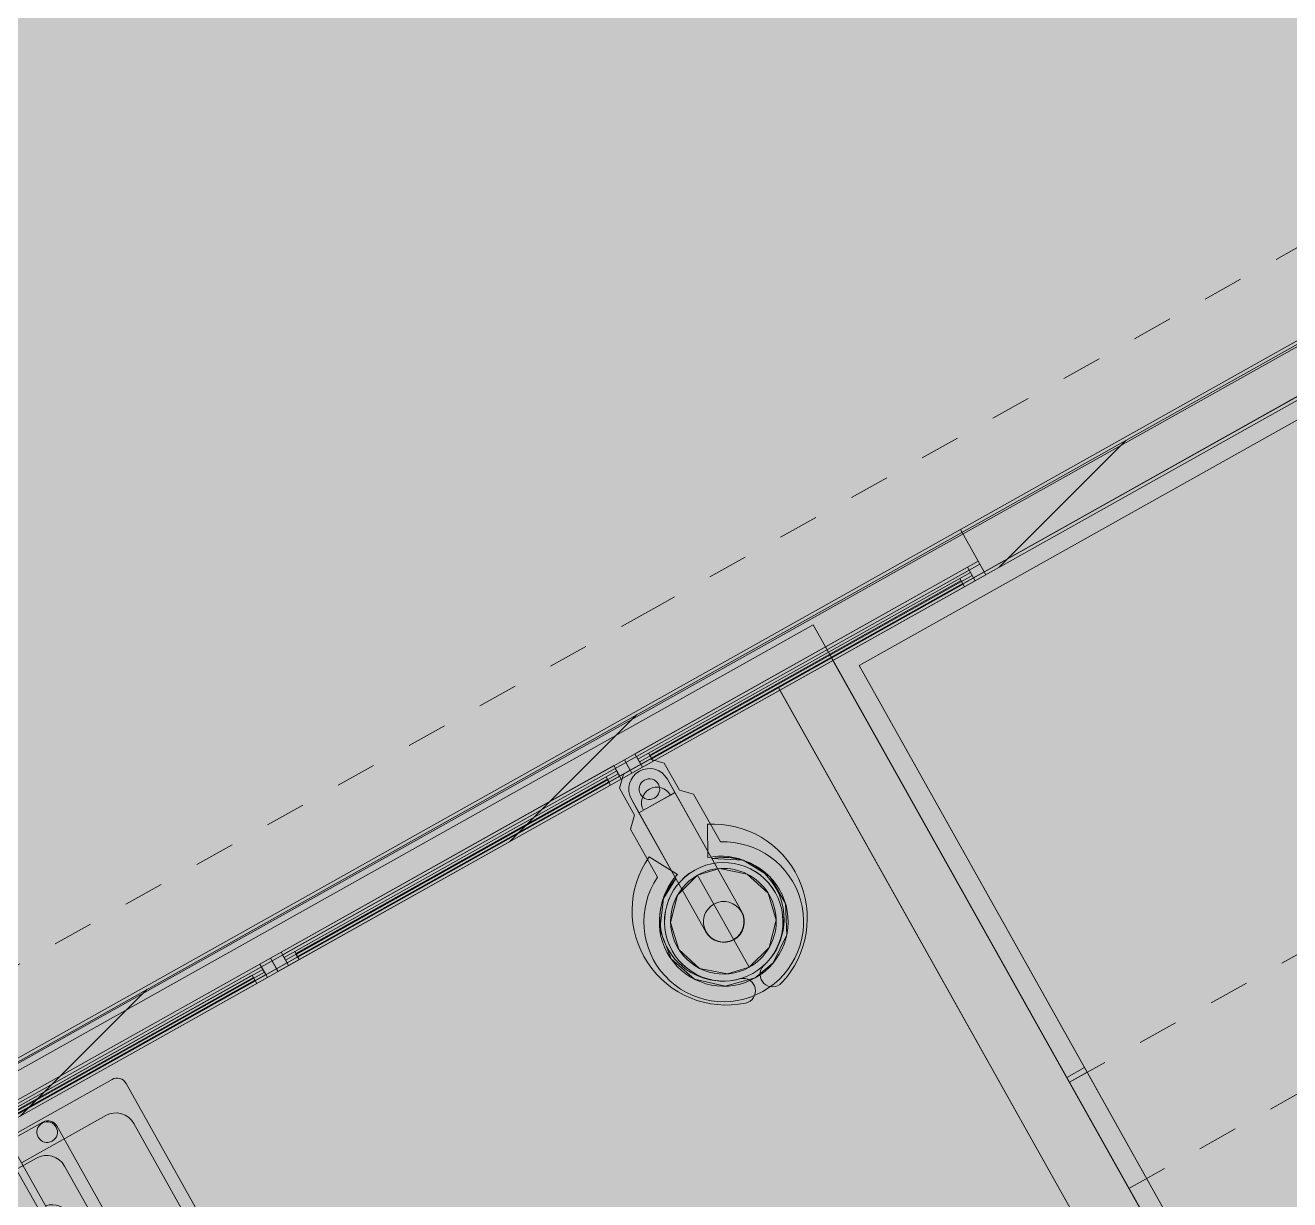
# Model space of a CAD drawing. Header units: metres. Extents: x -11.7 to 73.2, y 41.7 to 99.3.
# Drawn here: x 48.362 to 51.479, y 83.676 to 86.57 of the extents above; entities that cross this region are included whole.
import ezdxf

# ---------------------------------------------------------------- set-up
doc = ezdxf.new("R2010")
doc.units = ezdxf.units.M
doc.linetypes.add('Basculante', pattern=[0.004, 0.0025, -0.0015])
doc.linetypes.add('LíneaDeRejilla', pattern=[0.021, 0.012, -0.003, 0.003, -0.003])
for name, color, linetype, lineweight in [('A-BRND', 11, 'Continuous', 5), ('A-DETL-3', 151, 'Continuous', 5), ('A-DETL-GENF', 92, 'Continuous', 5), ('A-ESCA-LNOC', 31, 'Basculante', 5), ('A-MURO', 113, 'Continuous', 9), ('A-MURO-ACHU', 111, 'Continuous', 9), ('A-PISO', 51, 'Continuous', 9), ('A-PISO-ACHU', 8, 'Continuous', 9), ('A-VENT', 1, 'Continuous', 5), ('A-WALL', 113, 'Continuous', 18), ('H-HID-APAR', 6, 'Continuous', 5), ('S-REJI', 1, 'Continuous', 5)]:
    doc.layers.add(name, color=color, linetype=linetype, lineweight=lineweight)

# ---------------------------------------------------------------- blocks, each defined once
blk = doc.blocks.new('Top Rail Type - Top Rail_Internal_-1239555-Nivel 1')
at = {"layer": 'A-BRND'}
for p, q in [((50.3499, 85.0117), (52.53, 86.2337)), ((52.53, 86.2337), (50.3499, 85.0117)), ((52.5108, 86.1657), (50.418, 84.9925)), ((52.5108, 86.1657), (50.418, 84.9925)), ((50.9365, 83.9653), (50.3499, 85.0117)), ((50.3499, 85.0117), (50.3499, 85.0117)), ((50.3499, 85.0117), (50.93, 83.977)), ((50.418, 84.9925), (50.9736, 84.0014)), ((50.418, 84.9925), (50.418, 84.9925)), ((50.418, 84.9925), (50.9801, 83.9897)), ((50.93, 83.977), (50.9736, 84.0014)), ((50.9736, 84.0014), (52.1536, 81.8962)), ((50.93, 83.977), (52.11, 81.8718)), ((50.9801, 83.9897), (50.9365, 83.9653)), ((50.9801, 83.9897), (52.1536, 81.8962)), ((52.11, 81.8718), (50.9365, 83.9653))]:
    blk.add_line(p, q, dxfattribs=at)
blk = doc.blocks.new('Ventana-1Cuerpo-Proyectante - 1000x500-1353106-Nivel 1')
at = {"layer": 'A-VENT'}
for p, q in [((-0.5, -0.03), (-0.5, -0.06)), ((0.5, -0.03), (-0.5, -0.03)), ((-0.5, -0.03), (-0.5, -0.03)), ((0.5, -0.03), (-0.5, -0.03)), ((-0.5, -0.03), (-0.5, -0.06)), ((-0.47, -0.06), (-0.47, -0.03)), ((-0.47, -0.03), (-0.47, -0.06)), ((-0.47, -0.03), (0.47, -0.03)), ((-0.47, -0.03), (-0.47, -0.03)), ((-0.47, -0.03), (0.47, -0.03)), ((0.47, -0.06), (0.47, -0.03)), ((0.47, -0.03), (0.47, -0.03)), ((0.47, -0.03), (0.47, -0.06)), ((0.5, -0.06), (0.5, -0.03)), ((0.5, -0.06), (0.5, -0.03)), ((0.5, -0.03), (0.5, -0.03)), ((0.5, -0.06), (-0.5, -0.06)), ((-0.5, -0.06), (-0.5, -0.06)), ((-0.5, -0.06), (0.5, -0.06)), ((-0.47, -0.045), (-0.47, -0.06)), ((0.47, -0.045), (-0.47, -0.045)), ((-0.47, -0.045), (-0.47, -0.045)), ((0.47, -0.045), (-0.47, -0.045)), ((-0.47, -0.045), (-0.47, -0.06)), ((0.47, -0.06), (-0.47, -0.06)), ((-0.47, -0.06), (-0.47, -0.06)), ((-0.47, -0.06), (0.47, -0.06)), ((0.47, -0.06), (-0.47, -0.06)), ((-0.47, -0.06), (-0.47, -0.06)), ((-0.47, -0.06), (0.47, -0.06)), ((-0.44, -0.06), (-0.44, -0.045)), ((-0.44, -0.045), (-0.44, -0.06)), ((-0.44, -0.045), (0.44, -0.045)), ((-0.44, -0.045), (-0.44, -0.045)), ((-0.44, -0.045), (0.44, -0.045)), ((-0.44, -0.051), (-0.44, -0.053)), ((0.44, -0.051), (-0.44, -0.051)), ((-0.44, -0.051), (-0.44, -0.051)), ((0.44, -0.051), (-0.44, -0.051)), ((-0.44, -0.051), (-0.44, -0.053)), ((0.44, -0.053), (-0.44, -0.053)), ((-0.44, -0.053), (-0.44, -0.053)), ((-0.44, -0.053), (0.44, -0.053)), ((0.44, -0.06), (-0.44, -0.06)), ((-0.44, -0.06), (-0.44, -0.06)), ((-0.44, -0.06), (0.44, -0.06)), ((0.44, -0.06), (0.44, -0.045)), ((0.44, -0.045), (0.44, -0.045)), ((0.44, -0.045), (0.44, -0.06)), ((0.44, -0.053), (0.44, -0.051)), ((0.44, -0.053), (0.44, -0.051)), ((0.44, -0.051), (0.44, -0.051)), ((0.44, -0.053), (0.44, -0.053)), ((0.44, -0.06), (0.44, -0.06)), ((0.47, -0.06), (0.47, -0.045)), ((0.47, -0.06), (0.47, -0.045)), ((0.47, -0.045), (0.47, -0.045)), ((0.47, -0.06), (0.47, -0.06)), ((0.47, -0.06), (0.47, -0.06)), ((0.5, -0.06), (0.5, -0.06))]:
    blk.add_line(p, q, dxfattribs=at)
blk = doc.blocks.new('M_Sink-Single-2D - 660 x 560mm-1585875-Nivel 1')
at = {"layer": 'H-HID-APAR'}
for p, q in [((0.6363, 0.66), (0.0271, 0.66)), ((0.6363, 0.66), (0.0271, 0.66)), ((0.0017, 0.6346), (0.0017, 0.1254)), ((0.0017, 0.6346), (0.0017, 0.1254)), ((0.5791, 0.6283), (0.0842, 0.6283)), ((0.6617, 0.1254), (0.6617, 0.6346)), ((0.6617, 0.1254), (0.6617, 0.6346)), ((0.0334, 0.5775), (0.0334, 0.2207)), ((0.6299, 0.2207), (0.6299, 0.5775)), ((0.3412, 0.3413), (0.3222, 0.3413)), ((0.3222, 0.3413), (0.3222, 0.1318)), ((0.3412, 0.1318), (0.3412, 0.3413)), ((0.0842, 0.1699), (0.3222, 0.1699)), ((0.3412, 0.1699), (0.5791, 0.1699)), ((0.3222, 0.1318), (0.3412, 0.1318)), ((0.0271, 0.1), (0.6363, 0.1)), ((0.0271, 0.1), (0.6363, 0.1)), ((0.1018, 0.06), (0.7218, 0.06))]:
    blk.add_line(p, q, dxfattribs=at)
for centre, radius, start, end in [((0.0271, 0.6346), 0.0254, 90, 180), ((0.0271, 0.6346), 0.0254, 90, 180), ((0.6363, 0.6346), 0.0254, 0, 90), ((0.6363, 0.6346), 0.0254, 0, 90), ((0.0842, 0.5775), 0.0508, 90, 180), ((0.5791, 0.5775), 0.0508, 360, 90), ((0.3317, 0.3413), 0.0508, 360, 180), ((0.3317, 0.3413), 0.0508, 180, 259.1931), ((0.3317, 0.3413), 0.0508, 280.8069, 0), ((0.0842, 0.2207), 0.0508, 180, 270), ((0.5791, 0.2207), 0.0508, 270, 0), ((0.2301, 0.135), 0.0254, 360, 180), ((0.4333, 0.135), 0.0254, 360, 180), ((0.0271, 0.1254), 0.0254, 180, 270), ((0.0271, 0.1254), 0.0254, 180, 270), ((0.2301, 0.135), 0.0254, 180, 0), ((0.4333, 0.135), 0.0254, 180, 360), ((0.6363, 0.1254), 0.0254, 270, 360), ((0.6363, 0.1254), 0.0254, 270, 0)]:
    blk.add_arc(centre, radius, start, end, dxfattribs=at)
blk = doc.blocks.new('M_Water Closet - Flush Valve - Floor Mounted - Public - 6_1 Lpf-1196154-Nivel 1')
at = {"layer": 'H-HID-APAR'}
for p, q in [((-0.0381, 0), (-0.0635, -0.0254)), ((-0.0635, -0.0254), (-0.0381, 0)), ((-0.0635, -0.0254), (-0.0635, -0.1016)), ((-0.0635, -0.1016), (-0.0635, -0.0254)), ((-0.0635, -0.0254), (-0.0635, -0.0254)), ((0.0381, 0), (-0.0381, 0)), ((-0.0381, 0), (0.0381, 0)), ((-0.0381, 0), (-0.0381, 0)), ((0.0635, -0.0254), (0.0381, 0)), ((0.0381, 0), (0.0635, -0.0254)), ((0.0381, 0), (0.0381, 0)), ((0.0635, -0.1016), (0.0635, -0.0254)), ((0.0635, -0.0254), (0.0635, -0.1016)), ((0.0635, -0.0254), (0.0635, -0.0254)), ((-0.0508, -0.2877), (-0.0508, -0.0635)), ((-0.0508, -0.0635), (-0.0508, -0.1016)), ((0.0508, -0.0635), (0.0508, -0.2877)), ((0.0508, -0.1016), (0.0508, -0.0635)), ((-0.0635, -0.1016), (-0.0889, -0.127)), ((-0.0889, -0.127), (-0.0635, -0.1016)), ((-0.0635, -0.1016), (-0.0635, -0.1016)), ((-0.0508, -0.4382), (-0.0508, -0.1016)), ((-0.0508, -0.1016), (0.0508, -0.1016)), ((-0.0508, -0.1016), (-0.0508, -0.1016)), ((-0.0508, -0.1016), (-0.0381, -0.1016)), ((-0.0381, -0.1016), (0.0381, -0.1016)), ((0.0381, -0.1016), (0.0508, -0.1016)), ((0.0508, -0.1016), (0.0508, -0.4382)), ((0.0508, -0.1016), (0.0508, -0.1016)), ((0.0889, -0.127), (0.0635, -0.1016)), ((0.0635, -0.1016), (0.0889, -0.127)), ((0.0635, -0.1016), (0.0635, -0.1016)), ((-0.0889, -0.127), (-0.0889, -0.2625)), ((-0.0889, -0.2625), (-0.0889, -0.127)), ((-0.0889, -0.127), (-0.0889, -0.127)), ((0.0889, -0.2625), (0.0889, -0.127)), ((0.0889, -0.127), (0.0889, -0.2625)), ((0.0889, -0.127), (0.0889, -0.127)), ((-0.0429, -0.281), (-0.0825, -0.2088)), ((-0.0825, -0.2088), (-0.0429, -0.281)), ((-0.0825, -0.2088), (-0.0825, -0.2088)), ((0.0826, -0.2088), (0.0429, -0.281)), ((0.0429, -0.281), (0.0826, -0.2088)), ((0.0826, -0.2088), (0.0826, -0.2088)), ((-0.0889, -0.2625), (-0.0889, -0.2625)), ((0.0889, -0.2625), (0.0889, -0.2625)), ((-0.0508, -0.4382), (-0.0508, -0.2877)), ((-0.0429, -0.281), (-0.0429, -0.281)), ((0.0429, -0.281), (0.0429, -0.281)), ((0.0508, -0.2877), (0.0508, -0.4382)), ((-0.0324, -0.5807), (-0.0324, -0.5807)), ((0.0324, -0.5807), (0.0324, -0.5807))]:
    blk.add_line(p, q, dxfattribs=at)
at = {"layer": 'H-HID-APAR', "flags": 128}
for points in [[(0, -0.5969), (-0.0747, -0.5782), (-0.1318, -0.5266), (-0.1579, -0.4542), (-0.1469, -0.378), (-0.1013, -0.3159), (-0.0508, -0.2877)], [(0, -0.3064), (-0.067, -0.325), (-0.1149, -0.3754), (-0.13, -0.4434), (-0.1079, -0.5093), (-0.055, -0.5545), (0, -0.5667)], [(0.0508, -0.2877), (0.1156, -0.3293), (0.1532, -0.3965), (0.1548, -0.4735), (0.1199, -0.5422), (0.0569, -0.5864), (0, -0.5969)], [(0, -0.3064), (0, -0.5667)], [(0, -0.5667), (0.067, -0.5481), (0.1149, -0.4977), (0.13, -0.4298), (0.1079, -0.3638), (0.055, -0.3186), (0, -0.3064)]]:
    blk.add_lwpolyline(points, dxfattribs=at)
at = {"layer": 'H-HID-APAR'}
for centre, radius, start, end in [((0, -0.0635), 0.0508, 0, 180), ((0, -0.0635), 0.0508, 0, 180), ((0, -0.0635), 0.0254, 360, 180), ((0, -0.0635), 0.0254, 0, 180), ((0, -0.1016), 0.0381, 0, 180), ((0, -0.0635), 0.0254, 180, 360), ((0, -0.0635), 0.0254, 180, 0), ((0.0187, -0.4177), 0.2322, 115.8609, 252.5741), ((0.0187, -0.4177), 0.2322, 115.8609, 252.5741), ((-0.0187, -0.4177), 0.2322, 287.4259, 64.1391), ((-0.0187, -0.4177), 0.2322, 287.4259, 64.1391), ((0, -0.4382), 0.1969, 116.8472, 63.1528), ((0, -0.4382), 0.1969, 116.8472, 63.1528), ((0, -0.4382), 0.1588, 108.6629, 270), ((0.0024, -0.4294), 0.1552, 106.9633, 257.0367), ((0.0024, -0.4294), 0.1552, 106.9633, 257.0367), ((0, -0.4382), 0.146, 0, 180), ((0, -0.4382), 0.1461, 360, 180), ((0, -0.4366), 0.1302, 90, 270), ((0, -0.4382), 0.1587, 270, 71.3371), ((0, -0.4366), 0.1302, 270, 90), ((-0.0024, -0.4294), 0.1552, 282.9633, 73.0367), ((-0.0024, -0.4294), 0.1552, 282.9633, 73.0367), ((0, -0.4382), 0.05, 360, 180), ((0, -0.4382), 0.05, 0, 180), ((0, -0.4382), 0.146, 180, 0), ((0, -0.4382), 0.1461, 180, 360), ((0, -0.4382), 0.0508, 180, 0), ((0, -0.4382), 0.0508, 180, 0), ((0, -0.4382), 0.05, 180, 360), ((0, -0.4382), 0.05, 180, 0), ((-0.0416, -0.61), 0.0307, 252.5741, 72.5741), ((-0.0416, -0.61), 0.0307, 252.5741, 72.5741), ((0.0416, -0.61), 0.0307, 107.4259, 287.4259), ((0.0416, -0.61), 0.0307, 107.4259, 287.4259)]:
    blk.add_arc(centre, radius, start, end, dxfattribs=at)
blk = doc.blocks.new('Ventana-1Cuerpo-Proyectante - 1000x500-1341010-Nivel 1')
at = {"layer": 'A-VENT'}
for p, q in [((0.5, 0.06), (-0.5, 0.06)), ((-0.5, 0.06), (-0.5, 0.06)), ((-0.5, 0.06), (0.5, 0.06)), ((-0.5, 0.06), (-0.5, 0.03)), ((-0.5, 0.06), (-0.5, 0.03)), ((0.47, 0.06), (-0.47, 0.06)), ((-0.47, 0.06), (-0.47, 0.06)), ((-0.47, 0.06), (0.47, 0.06)), ((-0.47, 0.06), (-0.47, 0.045)), ((-0.47, 0.06), (-0.47, 0.045)), ((0.47, 0.06), (-0.47, 0.06)), ((-0.47, 0.06), (-0.47, 0.06)), ((-0.47, 0.06), (0.47, 0.06)), ((-0.47, 0.03), (-0.47, 0.06)), ((-0.47, 0.06), (-0.47, 0.03)), ((-0.47, 0.045), (0.47, 0.045)), ((-0.47, 0.045), (-0.47, 0.045)), ((-0.47, 0.045), (0.47, 0.045)), ((0.44, 0.06), (-0.44, 0.06)), ((-0.44, 0.06), (-0.44, 0.06)), ((-0.44, 0.06), (0.44, 0.06)), ((-0.44, 0.045), (-0.44, 0.06)), ((-0.44, 0.06), (-0.44, 0.045)), ((0.44, 0.053), (-0.44, 0.053)), ((-0.44, 0.053), (-0.44, 0.053)), ((-0.44, 0.053), (0.44, 0.053)), ((-0.44, 0.053), (-0.44, 0.051)), ((-0.44, 0.053), (-0.44, 0.051)), ((-0.44, 0.051), (0.44, 0.051)), ((-0.44, 0.051), (-0.44, 0.051)), ((-0.44, 0.051), (0.44, 0.051)), ((0.44, 0.045), (-0.44, 0.045)), ((-0.44, 0.045), (-0.44, 0.045)), ((0.44, 0.045), (-0.44, 0.045)), ((0.44, 0.06), (0.44, 0.06)), ((0.44, 0.045), (0.44, 0.06)), ((0.44, 0.06), (0.44, 0.045)), ((0.44, 0.053), (0.44, 0.053)), ((0.44, 0.051), (0.44, 0.053)), ((0.44, 0.051), (0.44, 0.053)), ((0.44, 0.051), (0.44, 0.051)), ((0.44, 0.045), (0.44, 0.045)), ((0.47, 0.06), (0.47, 0.06)), ((0.47, 0.045), (0.47, 0.06)), ((0.47, 0.045), (0.47, 0.06)), ((0.47, 0.06), (0.47, 0.06)), ((0.47, 0.03), (0.47, 0.06)), ((0.47, 0.06), (0.47, 0.03)), ((0.47, 0.045), (0.47, 0.045)), ((0.5, 0.06), (0.5, 0.06)), ((0.5, 0.03), (0.5, 0.06)), ((0.5, 0.03), (0.5, 0.06)), ((-0.5, 0.03), (0.5, 0.03)), ((-0.5, 0.03), (-0.5, 0.03)), ((-0.5, 0.03), (0.5, 0.03)), ((0.47, 0.03), (-0.47, 0.03)), ((-0.47, 0.03), (-0.47, 0.03)), ((0.47, 0.03), (-0.47, 0.03)), ((0.47, 0.03), (0.47, 0.03)), ((0.5, 0.03), (0.5, 0.03))]:
    blk.add_line(p, q, dxfattribs=at)
blk = doc.blocks.new('M_Water Closet - Flush Valve - Floor Mounted - Public - 6_1 Lpf-V12-Nivel 1')
at = {"layer": 'H-HID-APAR'}
for p, q in [((-0.0381, 0), (-0.0635, -0.0254)), ((-0.0635, -0.0254), (-0.0381, 0)), ((-0.0635, -0.0254), (-0.0635, -0.1016)), ((-0.0635, -0.1016), (-0.0635, -0.0254)), ((-0.0635, -0.0254), (-0.0635, -0.0254)), ((0.0381, 0), (-0.0381, 0)), ((-0.0381, 0), (0.0381, 0)), ((-0.0381, 0), (-0.0381, 0)), ((0.0635, -0.0254), (0.0381, 0)), ((0.0381, 0), (0.0635, -0.0254)), ((0.0381, 0), (0.0381, 0)), ((0.0635, -0.1016), (0.0635, -0.0254)), ((0.0635, -0.0254), (0.0635, -0.1016)), ((0.0635, -0.0254), (0.0635, -0.0254)), ((-0.0508, -0.2877), (-0.0508, -0.0635)), ((-0.0508, -0.0635), (-0.0508, -0.1016)), ((0.0508, -0.0635), (0.0508, -0.2877)), ((0.0508, -0.1016), (0.0508, -0.0635)), ((-0.0635, -0.1016), (-0.0889, -0.127)), ((-0.0889, -0.127), (-0.0635, -0.1016)), ((-0.0635, -0.1016), (-0.0635, -0.1016)), ((-0.0508, -0.4382), (-0.0508, -0.1016)), ((-0.0508, -0.1016), (0.0508, -0.1016)), ((-0.0508, -0.1016), (-0.0508, -0.1016)), ((-0.0508, -0.1016), (-0.0381, -0.1016)), ((-0.0381, -0.1016), (0.0381, -0.1016)), ((0.0381, -0.1016), (0.0508, -0.1016)), ((0.0508, -0.1016), (0.0508, -0.4382)), ((0.0508, -0.1016), (0.0508, -0.1016)), ((0.0889, -0.127), (0.0635, -0.1016)), ((0.0635, -0.1016), (0.0889, -0.127)), ((0.0635, -0.1016), (0.0635, -0.1016)), ((-0.0889, -0.127), (-0.0889, -0.2625)), ((-0.0889, -0.2625), (-0.0889, -0.127)), ((-0.0889, -0.127), (-0.0889, -0.127)), ((0.0889, -0.2625), (0.0889, -0.127)), ((0.0889, -0.127), (0.0889, -0.2625)), ((0.0889, -0.127), (0.0889, -0.127)), ((-0.0429, -0.281), (-0.0825, -0.2088)), ((-0.0825, -0.2088), (-0.0429, -0.281)), ((-0.0825, -0.2088), (-0.0825, -0.2088)), ((0.0826, -0.2088), (0.0429, -0.281)), ((0.0429, -0.281), (0.0826, -0.2088)), ((0.0826, -0.2088), (0.0826, -0.2088)), ((-0.0889, -0.2625), (-0.0889, -0.2625)), ((0.0889, -0.2625), (0.0889, -0.2625)), ((-0.0508, -0.4382), (-0.0508, -0.2877)), ((-0.0429, -0.281), (-0.0429, -0.281)), ((0.0429, -0.281), (0.0429, -0.281)), ((0.0508, -0.2877), (0.0508, -0.4382)), ((-0.0324, -0.5807), (-0.0324, -0.5807)), ((0.0324, -0.5807), (0.0324, -0.5807))]:
    blk.add_line(p, q, dxfattribs=at)
at = {"layer": 'H-HID-APAR', "flags": 128}
for points in [[(0, -0.5969), (-0.0747, -0.5782), (-0.1318, -0.5266), (-0.1579, -0.4542), (-0.1469, -0.378), (-0.1013, -0.3159), (-0.0508, -0.2877)], [(0, -0.3064), (-0.067, -0.325), (-0.1149, -0.3754), (-0.13, -0.4434), (-0.1079, -0.5093), (-0.055, -0.5545), (0, -0.5667)], [(0.0508, -0.2877), (0.1156, -0.3293), (0.1532, -0.3965), (0.1548, -0.4735), (0.1199, -0.5422), (0.0569, -0.5864), (0, -0.5969)], [(0, -0.3064), (0, -0.5667)], [(0, -0.5667), (0.067, -0.5481), (0.1149, -0.4977), (0.13, -0.4298), (0.1079, -0.3638), (0.055, -0.3186), (0, -0.3064)]]:
    blk.add_lwpolyline(points, dxfattribs=at)
at = {"layer": 'H-HID-APAR'}
for centre, radius, start, end in [((0, -0.0635), 0.0508, 0, 180), ((0, -0.0635), 0.0508, 0, 180), ((0, -0.0635), 0.0254, 360, 180), ((0, -0.0635), 0.0254, 0, 180), ((0, -0.1016), 0.0381, 0, 180), ((0, -0.0635), 0.0254, 180, 360), ((0, -0.0635), 0.0254, 180, 0), ((0.0187, -0.4177), 0.2322, 115.8609, 252.5741), ((0.0187, -0.4177), 0.2322, 115.8609, 252.5741), ((-0.0187, -0.4177), 0.2322, 287.4259, 64.1391), ((-0.0187, -0.4177), 0.2322, 287.4259, 64.1391), ((0, -0.4382), 0.1969, 116.8472, 63.1528), ((0, -0.4382), 0.1969, 116.8472, 63.1528), ((0, -0.4382), 0.1588, 108.6629, 270), ((0.0024, -0.4294), 0.1552, 106.9633, 257.0367), ((0.0024, -0.4294), 0.1552, 106.9633, 257.0367), ((0, -0.4382), 0.146, 0, 180), ((0, -0.4382), 0.1461, 360, 180), ((0, -0.4366), 0.1302, 90, 270), ((0, -0.4382), 0.1587, 270, 71.3371), ((0, -0.4366), 0.1302, 270, 90), ((-0.0024, -0.4294), 0.1552, 282.9633, 73.0367), ((-0.0024, -0.4294), 0.1552, 282.9633, 73.0367), ((0, -0.4382), 0.05, 360, 180), ((0, -0.4382), 0.05, 0, 180), ((0, -0.4382), 0.146, 180, 0), ((0, -0.4382), 0.1461, 180, 360), ((0, -0.4382), 0.0508, 180, 0), ((0, -0.4382), 0.0508, 180, 0), ((0, -0.4382), 0.05, 180, 360), ((0, -0.4382), 0.05, 180, 0), ((-0.0416, -0.61), 0.0307, 252.5741, 72.5741), ((-0.0416, -0.61), 0.0307, 252.5741, 72.5741), ((0.0416, -0.61), 0.0307, 107.4259, 287.4259), ((0.0416, -0.61), 0.0307, 107.4259, 287.4259)]:
    blk.add_arc(centre, radius, start, end, dxfattribs=at)
blk = doc.blocks.new('M_Sink-Single-2D - 660 x 560mm-V13-Nivel 1')
at = {"layer": 'H-HID-APAR'}
for p, q in [((0.6363, 0.66), (0.0271, 0.66)), ((0.6363, 0.66), (0.0271, 0.66)), ((0.0017, 0.6346), (0.0017, 0.1254)), ((0.0017, 0.6346), (0.0017, 0.1254)), ((0.5791, 0.6283), (0.0842, 0.6283)), ((0.6617, 0.1254), (0.6617, 0.6346)), ((0.6617, 0.1254), (0.6617, 0.6346)), ((0.0334, 0.5775), (0.0334, 0.2207)), ((0.6299, 0.2207), (0.6299, 0.5775)), ((0.3412, 0.3413), (0.3222, 0.3413)), ((0.3222, 0.3413), (0.3222, 0.1318)), ((0.3412, 0.1318), (0.3412, 0.3413)), ((0.0842, 0.1699), (0.3222, 0.1699)), ((0.3412, 0.1699), (0.5791, 0.1699)), ((0.3222, 0.1318), (0.3412, 0.1318)), ((0.0271, 0.1), (0.6363, 0.1)), ((0.0271, 0.1), (0.6363, 0.1)), ((0.1018, 0.06), (0.7218, 0.06))]:
    blk.add_line(p, q, dxfattribs=at)
for centre, radius, start, end in [((0.0271, 0.6346), 0.0254, 90, 180), ((0.0271, 0.6346), 0.0254, 90, 180), ((0.6363, 0.6346), 0.0254, 0, 90), ((0.6363, 0.6346), 0.0254, 0, 90), ((0.0842, 0.5775), 0.0508, 90, 180), ((0.5791, 0.5775), 0.0508, 360, 90), ((0.3317, 0.3413), 0.0508, 360, 180), ((0.3317, 0.3413), 0.0508, 180, 259.1931), ((0.3317, 0.3413), 0.0508, 280.8069, 0), ((0.0842, 0.2207), 0.0508, 180, 270), ((0.5791, 0.2207), 0.0508, 270, 0), ((0.2301, 0.135), 0.0254, 360, 180), ((0.4333, 0.135), 0.0254, 360, 180), ((0.0271, 0.1254), 0.0254, 180, 270), ((0.0271, 0.1254), 0.0254, 180, 270), ((0.2301, 0.135), 0.0254, 180, 0), ((0.4333, 0.135), 0.0254, 180, 360), ((0.6363, 0.1254), 0.0254, 270, 360), ((0.6363, 0.1254), 0.0254, 270, 0)]:
    blk.add_arc(centre, radius, start, end, dxfattribs=at)

msp = doc.modelspace()

# ---------------------------------------------------------------- hatches: boundary and pattern name
at = {"layer": 'A-DETL-GENF'}
msp.add_hatch(color=7, dxfattribs=at).paths.add_polyline_path([(48.1476, 75.4557), (44.5529, 81.8686), (50.3043, 85.0924), (53.1479, 80.0195), (51.7522, 79.2371), (49.8452, 82.6391), (48.7548, 82.0279), (51.4079, 77.295)], flags=0)
at = {"layer": 'A-MURO-ACHU', "lineweight": 5}
h = msp.add_hatch(dxfattribs=at)
h.set_pattern_fill('FP_1', color=256, style=0, pattern_type=2)
h.set_pattern_definition([(45, (0, 0), (-0.265165, 0.265165), [])])
h.paths.add_polyline_path([(35.5762, 76.7218), (35.5175, 76.8264), (54.3115, 87.3612), (54.3115, 87.2236), (50.3533, 85.0049), (50.2225, 84.9316), (47.8673, 83.6114), (47.7364, 83.538), (44.6833, 81.8267), (44.5525, 81.7533), (38.3239, 78.262), (38.1931, 78.1886)], flags=0)
msp.add_hatch(color=256, dxfattribs=at).paths.add_polyline_path([(53.0745, 80.1503), (52.9437, 80.077), (52.0635, 81.6471), (51.9902, 81.778), (51.0878, 83.3879), (51.0145, 83.5187), (50.2225, 84.9316), (50.3533, 85.0049)], flags=0)
at = {"layer": 'A-PISO-ACHU', "lineweight": 5}
h = msp.add_hatch(color=256, dxfattribs=at)
edge = h.paths.add_edge_path(flags=0)
edge.add_line((-11.7445, 67.4776), (-11.7445, 68.9916))
edge.add_line((-11.7445, 68.9916), (20.6801, 87.2404))
edge.add_line((20.6801, 87.2404), (42.7634, 99.3209))
edge.add_line((42.7634, 99.3209), (49.0143, 99.3209))
edge.add_line((49.0143, 99.3209), (22.1357, 84.6171))
edge.add_line((22.1357, 84.6171), (-8.4217, 67.4192))
edge.add_arc((-9.9695, 75.3717), 8.1018, 263.70195, 281.01358, ccw=False)
edge.add_arc((-12.5327, 60.5221), 7, 76.16032, 83.5347)
h.paths.add_polyline_path([(73.1577, 99.3209), (73.1577, 41.6604)], flags=0)
edge = h.paths.add_edge_path(flags=0)
edge.add_line((69.8508, 99.3209), (73.1577, 99.3209))
edge.add_line((65.9158, 97.1683), (69.8508, 99.3209))
edge = h.paths.add_edge_path(flags=0)
edge.add_line((73.1577, 51.9042), (73.1577, 50.9085))
edge.add_line((73.1577, 50.9085), (67.4094, 50.9125))
edge.add_line((67.4094, 50.9125), (67.406, 45.89))
edge.add_arc((67.7688, 48.868), 3, 197.8091, 263.0532, ccw=False)
edge.add_line((64.9126, 47.9505), (64.9265, 52.0568))
edge.add_arc((67.3569, 51.8382), 2.4403, 138.4696, 174.8617, ccw=False)
edge.add_line((65.5301, 53.4562), (67.4123, 55.1462))
edge.add_line((67.4123, 55.1462), (67.4382, 93.14))
edge.add_line((67.4382, 93.14), (65.5663, 94.5105))
edge.add_arc((67.872, 96.4299), 3, 186.297, 219.7758, ccw=False)
edge.add_line((64.8901, 96.1008), (64.8898, 96.1793))
edge.add_line((64.8898, 96.1793), (64.8841, 98.083))
edge.add_arc((67.8714, 97.808), 3, 152.3867, 174.7408, ccw=False)
edge.add_arc((100.8135, 69.2922), 46.4949, 139.77062, 139.96788, ccw=False)
edge.add_line((65.3163, 99.3209), (73.1577, 99.3209))
edge.add_line((65.9178, 96.1564), (65.9158, 97.1683))
edge.add_arc((67.9002, 96.4214), 2, 187.6142, 217.5848)
edge.add_line((66.3153, 95.2015), (68.4157, 93.6638))
edge.add_line((68.4157, 93.6638), (68.4316, 51.911))
edge.add_line((68.4316, 51.911), (73.1577, 51.9042))
h.paths.add_polyline_path([(20.1051, 57.7169), (26.6837, 61.3986), (27.9973, 59.0622), (49.2365, 71.0357), (49.2365, 57.7169)], flags=0)
edge = h.paths.add_edge_path(flags=0)
edge.add_line((-5.7118, 46.0009), (54.4615, 46.0009))
edge.add_line((54.4615, 46.0009), (54.4615, 90.9023))
edge.add_line((54.4615, 90.9023), (26.9878, 75.8729))
edge.add_line((26.9878, 75.8729), (-6.3365, 57.1178))
edge.add_arc((5.0702, 53.3169), 12.0233, 127.35032, 161.5712, ccw=False)
edge.add_line((-2.2242, 62.8747), (25.5322, 78.4962))
edge.add_line((25.5322, 78.4962), (55.4126, 94.8421))
edge.add_arc((56.8058, 92.0337), 3.135, 2.608, 116.3852, ccw=False)
edge.add_line((59.9376, 92.1763), (59.9338, 86.617))
edge.add_line((59.9338, 86.617), (57.4314, 79.6617))
edge.add_line((57.4314, 79.6617), (57.4109, 49.6328))
edge.add_line((57.4109, 49.6328), (57.4076, 44.7668))
edge.add_arc((59.4076, 44.7654), 2, 179.9609, 218.8093)
edge.add_line((57.8491, 43.512), (59.3383, 41.6604))
edge.add_line((59.3383, 41.6604), (54.9031, 41.6604))
edge.add_line((54.9031, 41.6604), (54.9045, 42.4666))
edge.add_line((54.9045, 42.4666), (49.9037, 42.473))
edge.add_line((49.9037, 42.473), (49.9031, 41.6604))
edge.add_line((49.9031, 41.6604), (40.8603, 41.6604))
edge.add_line((40.8603, 41.6604), (40.8489, 42.4259))
edge.add_line((40.8489, 42.4259), (19.6691, 42.4259))
edge.add_line((19.6691, 42.4259), (19.6628, 41.6604))
edge.add_line((19.6628, 41.6604), (-5.714, 41.6604))
edge.add_line((-5.714, 41.6604), (-5.7118, 46.0009))
h = msp.add_hatch(color=256, dxfattribs=at)
h.paths.add_polyline_path([(73.1577, 99.3209), (73.1577, 41.6604)], flags=0)
edge = h.paths.add_edge_path(flags=0)
edge.add_line((49.0166, 99.3209), (73.1577, 99.3209))
edge.add_line((65.2926, 99.3209), (73.1577, 99.3209))
edge.add_arc((100.8053, 69.3106), 46.4949, 139.80025, 140.00696)
edge.add_arc((67.8438, 97.8039), 3, 152.4258, 174.7799)
edge.add_line((64.8562, 98.0768), (64.8617, 96.6002))
edge.add_line((64.8617, 96.6002), (59.4653, 93.6433))
edge.add_arc((56.7821, 92.022), 3.135, 31.1418, 116.4243)
edge.add_line((55.387, 94.8295), (25.5178, 78.4632))
edge.add_line((25.5178, 78.4632), (-2.228, 62.8228))
edge.add_arc((5.0729, 53.27), 12.0233, 127.3894, 158.5358)
edge.add_arc((-12.5349, 60.4631), 7, 276.48335, 336.479, ccw=False)
edge.add_line((-11.7445, 53.5079), (-11.7445, 67.4184))
edge.add_arc((-12.5349, 60.4631), 7, 76.1994, 83.51665, ccw=False)
edge.add_arc((-9.9818, 75.3145), 8.1018, 263.74102, 281.05266)
edge.add_line((-8.4286, 67.3631), (22.1171, 84.5818))
edge.add_line((22.1171, 84.5818), (49.0166, 99.3209))
h = msp.add_hatch(color=256, dxfattribs=at)
h.paths.add_polyline_path([(1.8887, 47.4669), (10.9851, 47.4669), (10.9851, 48.2669), (54.4615, 48.2669), (54.4615, 46.0009), (-0.7267, 46.0009)], flags=0)
h.paths.add_polyline_path([(54.4815, 90.8752), (54.4823, 87.4505), (-5.4665, 53.8634), (-1.8591, 47.4247), (-4.3698, 46.0228), (-5.6848, 46.0236), (-5.7078, 57.4716), (26.9282, 75.8394)], flags=0)
h = msp.add_hatch(color=256, dxfattribs=at)
h.paths.add_polyline_path([(5.0183, 49.0163), (5.8026, 47.6169), (10.8351, 47.6169), (10.8351, 50.9017), (9.2102, 49.9908), (8.6236, 51.0372)], flags=0)
h.paths.add_polyline_path([(54.3115, 87.2328), (50.3494, 85.0119), (52.1097, 81.8716), (54.3115, 83.1058)], flags=0)
h.paths.add_polyline_path([(47.9626, 73.2955), (20.0811, 57.6669), (44.0865, 57.6669), (44.0865, 68.1681), (49.2212, 71.0628)], flags=0)
h.paths.add_polyline_path([(-5.4663, 53.8623), (-1.1005, 56.3095), (-1.628, 57.2507), (44.0772, 82.8706), (44.6048, 81.9293), (54.4615, 87.4544), (54.4615, 80.7558), (54.2865, 80.6577), (54.2865, 77.0956), (54.4615, 77.1942), (54.4615, 74.0419), (51.0616, 72.1303), (51.0616, 55.9169), (54.4615, 55.9169), (54.4615, 48.2669), (53.7615, 48.2669), (53.7615, 47.4669), (12.1412, 47.4669), (12.1412, 48.2669), (10.9851, 48.2669), (10.9851, 47.4669), (1.8887, 47.4669), (2.2039, 47.6436), (1.3237, 49.2137), (-1.8602, 47.429)], flags=0)
h = msp.add_hatch(color=256, dxfattribs=at)
h.paths.add_polyline_path([(42.0615, 55.7669), (36.7162, 55.7669), (36.7162, 48.8519), (42.0615, 48.8519)], flags=0)
h.paths.add_polyline_path([(21.7835, 60.8543), (28.3799, 64.5519), (24.9032, 70.7542), (18.3074, 67.0556)], flags=0)
h.paths.add_polyline_path([(49.1615, 73.8961), (20.2087, 57.6669), (49.1615, 57.6669)], flags=0)
h.paths.add_polyline_path([(-5.4652, 53.8604), (-1.1055, 56.3078), (-1.6336, 57.2463), (-1.235, 57.4697), (-1.0431, 57.1276), (17.9155, 67.7547), (18.1041, 67.4184), (44.3273, 82.1177), (44.474, 81.856), (54.4615, 87.4544), (54.4615, 83.2306), (58.0015, 83.2306), (58.0015, 51.8919), (54.4615, 51.8919), (54.4615, 48.2669), (10.9851, 48.2669), (10.9851, 47.4669), (1.8887, 47.4669), (2.2257, 47.6558), (1.3454, 49.2261), (-1.8591, 47.4272)], flags=0)

# ---------------------------------------------------------------- linework, layer by layer
at = {"layer": 'A-DETL-3'}
for p, q in [((50.3043, 85.0924), (44.5529, 81.8686)), ((53.1479, 80.0195), (50.3043, 85.0924))]:
    msp.add_line(p, q, dxfattribs=at)
at = {"layer": 'A-ESCA-LNOC'}
for p, q in [((50.3494, 85.0119), (52.5302, 86.2343)), ((51.513, 82.936), (50.3494, 85.0119)), ((50.9362, 83.9651), (51.9829, 84.5519)), ((50.9362, 83.9651), (51.9829, 84.5519)), ((51.0829, 83.7034), (52.1296, 84.2902)), ((51.0829, 83.7034), (52.1296, 84.2902))]:
    msp.add_line(p, q, dxfattribs=at)
at = {"layer": 'A-MURO'}
for p, q in [((50.6673, 85.3276), (50.726, 85.223)), ((44.6198, 81.8002), (50.3494, 85.0119)), ((50.3533, 85.0049), (50.3494, 85.0119)), ((51.0145, 83.5185), (50.2186, 84.9385))]:
    msp.add_line(p, q, dxfattribs=at)
at = {"layer": 'A-PISO'}
for p, q in [((54.4823, 87.4505), (-5.4665, 53.8634)), ((44.6048, 81.9293), (54.4615, 87.4544)), ((54.3115, 87.2328), (50.3494, 85.0119)), ((50.3494, 85.0119), (52.1097, 81.8716))]:
    msp.add_line(p, q, dxfattribs=at)
at = {"layer": 'A-WALL'}
for p, q in [((54.4615, 87.4452), (35.5175, 76.8264)), ((50.3533, 85.0049), (54.3115, 87.2236)), ((53.0745, 80.1503), (50.3533, 85.0049)), ((47.8673, 83.6114), (50.2225, 84.9316)), ((50.2225, 84.9316), (51.0145, 83.5187))]:
    msp.add_line(p, q, dxfattribs=at)
at = {"layer": 'A-WALL', "lineweight": 9}
msp.add_line((50.2225, 84.9316), (50.3533, 85.0049), dxfattribs=at)
at = {"layer": 'S-REJI', "linetype": 'LíneaDeRejilla'}
for p, q in [((55.3707, 88.1934), (49.9188, 85.1373)), ((49.9188, 85.1373), (-1.877, 56.1034))]:
    msp.add_line(p, q, dxfattribs=at)

# ---------------------------------------------------------------- block references
at = {"layer": 'A-BRND'}
msp.add_blockref('Top Rail Type - Top Rail_Internal_-1239555-Nivel 1', (0, 0), dxfattribs=at)
at = {"layer": 'A-VENT'}
for name, p, rotation in [('Ventana-1Cuerpo-Proyectante - 1000x500-1353106-Nivel 1', (50.2605, 85.0308), 29.27259030575738), ('Ventana-1Cuerpo-Proyectante - 1000x500-1341010-Nivel 1', (50.2643, 85.0238), 209.272259742155), ('Ventana-1Cuerpo-Proyectante - 1000x500-1353106-Nivel 1', (49.3882, 84.5418), 29.27259030575738), ('Ventana-1Cuerpo-Proyectante - 1000x500-1341010-Nivel 1', (49.392, 84.5348), 209.272259742155), ('Ventana-1Cuerpo-Proyectante - 1000x500-1353106-Nivel 1', (48.5159, 84.0529), 29.27259030575738), ('Ventana-1Cuerpo-Proyectante - 1000x500-1341010-Nivel 1', (48.5197, 84.0459), 209.272259742155)]:
    msp.add_blockref(name, p, dxfattribs=dict(at, rotation=rotation))
at = {"layer": 'H-HID-APAR'}
for name, p, rotation in [('M_Water Closet - Flush Valve - Floor Mounted - Public - 6_1 Lpf-1196154-Nivel 1', (49.8697, 84.7429), 29.27259030575047), ('M_Water Closet - Flush Valve - Floor Mounted - Public - 6_1 Lpf-V12-Nivel 1', (49.8697, 84.7429), 29.27259030575719), ('M_Sink-Single-2D - 660 x 560mm-1585875-Nivel 1', (48.5509, 84.0725), 209.2725903057574), ('M_Sink-Single-2D - 660 x 560mm-V13-Nivel 1', (48.3801, 83.9676), 209.272259742155)]:
    msp.add_blockref(name, p, dxfattribs=dict(at, rotation=rotation))

doc.saveas('drawing.dxf')
